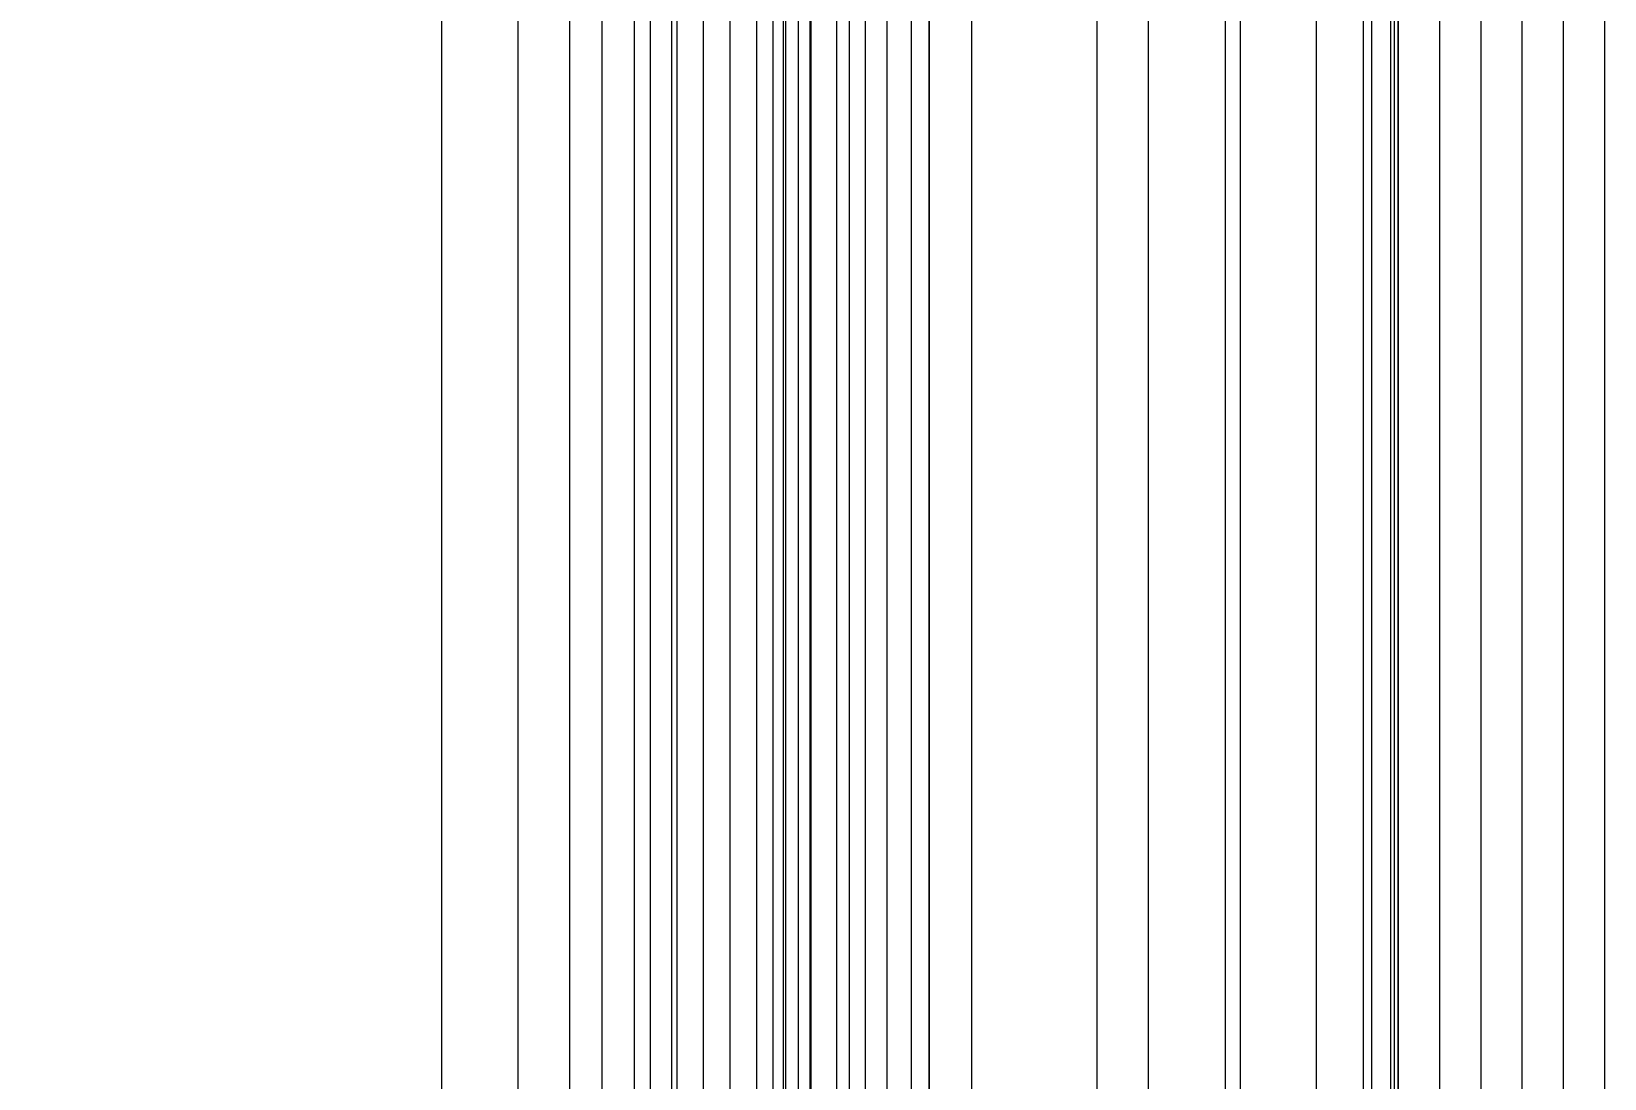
# Model space of a CAD drawing. Header units: millimetres. Extents: x 107797 to 108294, y 9317 to 9593.
# Drawn here: x 107951.25 to 107981.88, y 9367.41 to 9387.81 of the extents above; entities that cross this region are included whole.
import ezdxf

# ---------------------------------------------------------------- set-up
doc = ezdxf.new("R2010")
doc.units = ezdxf.units.MM
doc.linetypes.add('DASHED', pattern=[0])
doc.layers.add('DIM', color=4, linetype='Continuous')
doc.layers.add('PUNCH', color=2, linetype='Continuous')
doc.styles.get("Standard").update_dxf_attribs({"font": 'txt.shx', "width": 0.85, "bigfont": 'ctxt.shx'})
doc.dimstyles.new('T-2-WX', dxfattribs={"dimtxt": 2, "dimasz": 2, "dimexe": 0.5, "dimexo": 0.5, "dimgap": 0.5, "dimtad": 1, "dimtxsty": 'Standard', "dimblk": 'OPEN30', "dimcen": 0, "dimazin": 3, "dimtfac": 1, "dimtmove": 0, "dimatfit": 3, "dimldrblk": 'OPEN30', "dimlwd": -1, "dimlwe": -1})

# ---------------------------------------------------------------- blocks, each defined once
blk = doc.blocks.new('*D7579')
at = {"layer": 'Defpoints', "color": 0}
for p in [(107922.809, 9428.615), (107933.23, 9428.615), (107965.101, 9347.017)]:
    blk.add_point(p, dxfattribs=at)
at = {"layer": 'DIM', "color": 0}
for p, q in [((107932.73, 9428.615), (107922.309, 9428.615)), ((107922.809, 9349.017), (107922.809, 9426.615)), ((107964.601, 9347.017), (107922.309, 9347.017))]:
    blk.add_line(p, q, dxfattribs=at)
at = {"layer": 'DIM', "color": 0, "insert": (107921.118, 9387.816), "char_height": 2, "attachment_point": 5, "rotation": 90}
blk.add_mtext('81,6', dxfattribs=at)
blk = doc.blocks.new('_Open30')

msp = doc.modelspace()

# ---------------------------------------------------------------- linework, layer by layer
at = {"layer": 'PUNCH', "color": 155, "linetype": 'DASHED', "lineweight": 13}
for p, q in [((107959.232, 9428.615), (107959.232, 9347.576)), ((107960.719, 9428.615), (107960.719, 9347.576)), ((107961.722, 9428.615), (107961.722, 9347.576)), ((107962.355, 9428.615), (107962.355, 9347.575)), ((107962.984, 9428.615), (107962.984, 9347.574)), ((107966.921, 9428.615), (107966.921, 9347.545)), ((107967.17, 9428.615), (107967.17, 9347.545)), ((107967.482, 9428.615), (107967.482, 9347.545)), ((107971.991, 9428.615), (107971.991, 9347.586)), ((107974.491, 9428.615), (107974.491, 9347.538)), ((107974.784, 9428.615), (107974.784, 9347.538)), ((107976.262, 9428.615), (107976.262, 9347.538)), ((107977.339, 9428.615), (107977.339, 9347.748)), ((107977.711, 9428.615), (107977.711, 9347.726)), ((107977.785, 9428.615), (107977.785, 9347.719)), ((107977.86, 9428.615), (107977.86, 9347.718))]:
    msp.add_line(p, q, dxfattribs=at)
at = {"layer": 'PUNCH', "color": 155, "linetype": 'Continuous', "lineweight": 13}
for p, q in [((107959.233, 9428.615), (107959.233, 9347.576)), ((107960.718, 9428.615), (107960.718, 9347.574)), ((107961.723, 9428.615), (107961.723, 9347.575)), ((107963.71, 9428.615), (107963.71, 9347.504)), ((107965.683, 9428.615), (107965.683, 9347.523)), ((107966.922, 9428.615), (107966.922, 9347.546)), ((107967.17, 9428.615), (107967.17, 9347.546)), ((107967.48, 9428.615), (107967.48, 9347.546)), ((107967.9, 9428.615), (107967.9, 9347.546)), ((107971.991, 9428.615), (107971.991, 9347.587)), ((107974.491, 9428.615), (107974.491, 9347.54)), ((107974.784, 9428.615), (107974.784, 9347.54)), ((107976.262, 9428.615), (107976.262, 9347.538)), ((107977.711, 9428.615), (107977.711, 9347.727)), ((107977.785, 9428.615), (107977.785, 9347.72))]:
    msp.add_line(p, q, dxfattribs=at)
at = {"layer": 'PUNCH', "color": 11, "linetype": 'DASHED', "lineweight": 13}
for p, q in [((107963.295, 9428.615), (107963.295, 9347.546)), ((107963.812, 9428.615), (107963.812, 9347.502)), ((107964.329, 9428.615), (107964.329, 9347.509)), ((107964.846, 9428.615), (107964.846, 9347.518)), ((107965.364, 9428.615), (107965.364, 9347.526)), ((107965.882, 9428.615), (107965.882, 9347.533)), ((107966.401, 9428.615), (107966.401, 9347.54))]:
    msp.add_line(p, q, dxfattribs=at)
at = {"layer": 'PUNCH', "color": 11, "linetype": 'Continuous', "lineweight": 13}
for p, q in [((107965.93, 9428.615), (107965.93, 9347.528)), ((107966.178, 9428.615), (107966.178, 9347.533)), ((107966.425, 9428.615), (107966.425, 9347.538)), ((107968.375, 9428.615), (107968.375, 9347.546)), ((107969.555, 9428.615), (107969.555, 9347.547)), ((107972.991, 9428.615), (107972.991, 9347.604)), ((107977.182, 9428.615), (107977.182, 9347.699)), ((107978.664, 9428.615), (107978.664, 9347.718)), ((107979.468, 9428.615), (107979.468, 9347.718)), ((107980.272, 9428.615), (107980.272, 9347.718)), ((107981.076, 9428.615), (107981.076, 9347.718)), ((107981.88, 9428.615), (107981.88, 9347.718))]:
    msp.add_line(p, q, dxfattribs=at)
at = {"layer": 'PUNCH', "color": 11, "linetype": 'DASHED', "lineweight": 13}
msp.add_open_spline([(107968.728, 9347.545), (107968.728, 9364.502), (107968.728, 9381.458), (107968.728, 9428.615)], degree=3, dxfattribs=at)
at = {"layer": 'PUNCH', "color": 11, "linetype": 'Continuous', "lineweight": 13}
msp.add_open_spline([(107968.734, 9347.547), (107968.734, 9364.503), (107968.734, 9381.459), (107968.734, 9428.615)], degree=3, dxfattribs=at)
at = {"layer": 'PUNCH', "color": 155, "linetype": 'Continuous', "lineweight": 13}
msp.add_open_spline([(107977.86, 9347.718), (107977.86, 9428.615)], degree=1, dxfattribs=at)

# ---------------------------------------------------------------- dimensions: what is measured, and where the dimension line sits
at = {"layer": 'DIM'}
dim = msp.add_linear_dim(base=(107922.809, 9428.615), p1=(107965.101, 9347.017), p2=(107933.23, 9428.615), angle=90, dimstyle='T-2-WX', dxfattribs=at)
dim.commit()
dim.dimension.update_dxf_attribs({"geometry": '*D7579', "text_midpoint": (107921.118, 9387.816)})

doc.saveas('drawing.dxf')
